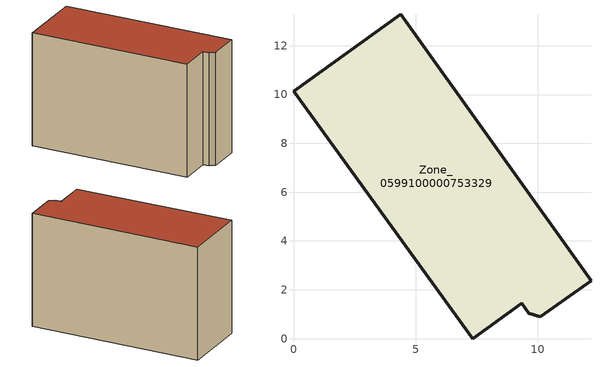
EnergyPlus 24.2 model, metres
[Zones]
Zone_0599100000753329
 floor ground (C_G): 0,10.14 4.4,13.28 12.19,2.38 10.11,0.9 9.65,1.04 9.35,1.46 7.33,0 z0
 wall outside (C_F): 4.4,13.28 0,10.14 7.33,0 9.35,1.46 9.65,1.04 10.11,0.9 12.19,2.38 4.4,13.28 z0:8.89
 roof outside (C_R): 10.11,0.9 12.19,2.38 4.4,13.28 0,10.14 7.33,0 9.35,1.46 9.65,1.04 z8.89
[BUILDING]
Pand.0599100000753329: North Axis=0; Terrain=City; Loads Convergence Tolerance Value=0.04; Temperature Convergence Tolerance Value=0.4; Solar Distribution=FullExterior; Maximum Number of Warmup Days=25; Minimum Number of Warmup Days=1
[Site:Location]
Rotterdam.The.Hague.AP_ZH_NLD Design_Conditions: Latitude=51.96; Longitude=4.45; Time Zone=1; Elevation=-4.5
[SITE:GROUNDTEMPERATURE:BUILDINGSURFACE]
18, 18, 18, 18, 18, 18, 18, 18, 18, 18, 18, 18
[MATERIAL] Thermal Absorptance=0.9; Solar Absorptance=0.7; Visible Absorptance=0.7
Name | Roughness | Thickness | Conductivity | Density | Specific Heat
G.TI.2006-2014 | MediumSmooth | 0.15 | 0.06 | 540 | 1210
F.TI.2006-2014 | Rough | 0.3 | 0.12 | 1920 | 840
R.TI.2006-2014 | MediumRough | 0.2 | 0.08 | 1500 | 1000
[CONSTRUCTION]
C_G: G.TI.2006-2014
C_F: F.TI.2006-2014
C_R: R.TI.2006-2014
[ZONE]
Zone_0599100000753329: Type=1; Multiplier=1; Ceiling Height=Autocalculate; Volume=Autocalculate; Floor Area=autocalculate; Part of Total Floor Area=Yes
[ZONEINFILTRATION:DESIGNFLOWRATE]
Infil_Zone_0599100000753329: Zone or ZoneList or Space or SpaceList=Zone_0599100000753329; Schedule=AlwaysOn; Design Flow Rate Calculation Method=Flow/Area; Flow Rate per Floor Area=0.0015; Constant Term Coefficient=1; Temperature Term Coefficient=0; Velocity Term Coefficient=0; Velocity Squared Term Coefficient=0
[HVACTEMPLATE:ZONE:IDEALLOADSAIRSYSTEM]
Zone_0599100000753329: Maximum Heating Supply Air Temperature=50; Minimum Cooling Supply Air Temperature=13; Maximum Heating Supply Air Humidity Ratio=0.0156; Minimum Cooling Supply Air Humidity Ratio=0.0077; Heating Limit=NoLimit; Cooling Limit=NoLimit; Dehumidification Control Type=ConstantSensibleHeatRatio; Cooling Sensible Heat Ratio=0.7; Dehumidification Setpoint=60; Humidification Control Type=None; Humidification Setpoint=30; Outdoor Air Method=None; Outdoor Air Flow Rate per Person=0.00944; Outdoor Air Flow Rate per Zone Floor Area=0; Outdoor Air Flow Rate per Zone=0; Demand Controlled Ventilation Type=None; Outdoor Air Economizer Type=NoEconomizer; Heat Recovery Type=None; Sensible Heat Recovery Effectiveness=0.7; Latent Heat Recovery Effectiveness=0.65
[ZONECONTROL:THERMOSTAT]
ThermostatControl_Zone_0599100000753329: Zone or ZoneList=Zone_0599100000753329; Control Type Schedule=DualSetpointControlType; Control 1=Thermostat_Zone_0599100000753329; Temperature Difference Between Cutout And Setpoint=0
[THERMOSTATSETPOINT:DUALSETPOINT]
Thermostat_Zone_0599100000753329: Heating Setpoint Temperature Schedule=HeatingSetpoint_Zone_0599100000753329; Cooling Setpoint Temperature Schedule=CoolingSetpoint_Zone_0599100000753329
[SCHEDULE:COMPACT]
HeatingSetpoint_Zone_0599100000753329: Through: 12/31, For: AllDays, Until: 24:00, 21
CoolingSetpoint_Zone_0599100000753329: Through: 12/31, For: AllDays, Until: 24:00, 24
DualSetpointControlType: Through: 12/31, For: AllDays, Until: 24:00, 4
AlwaysOn: Through: 12/31, For: AllDays, Until: 24:00, 1
